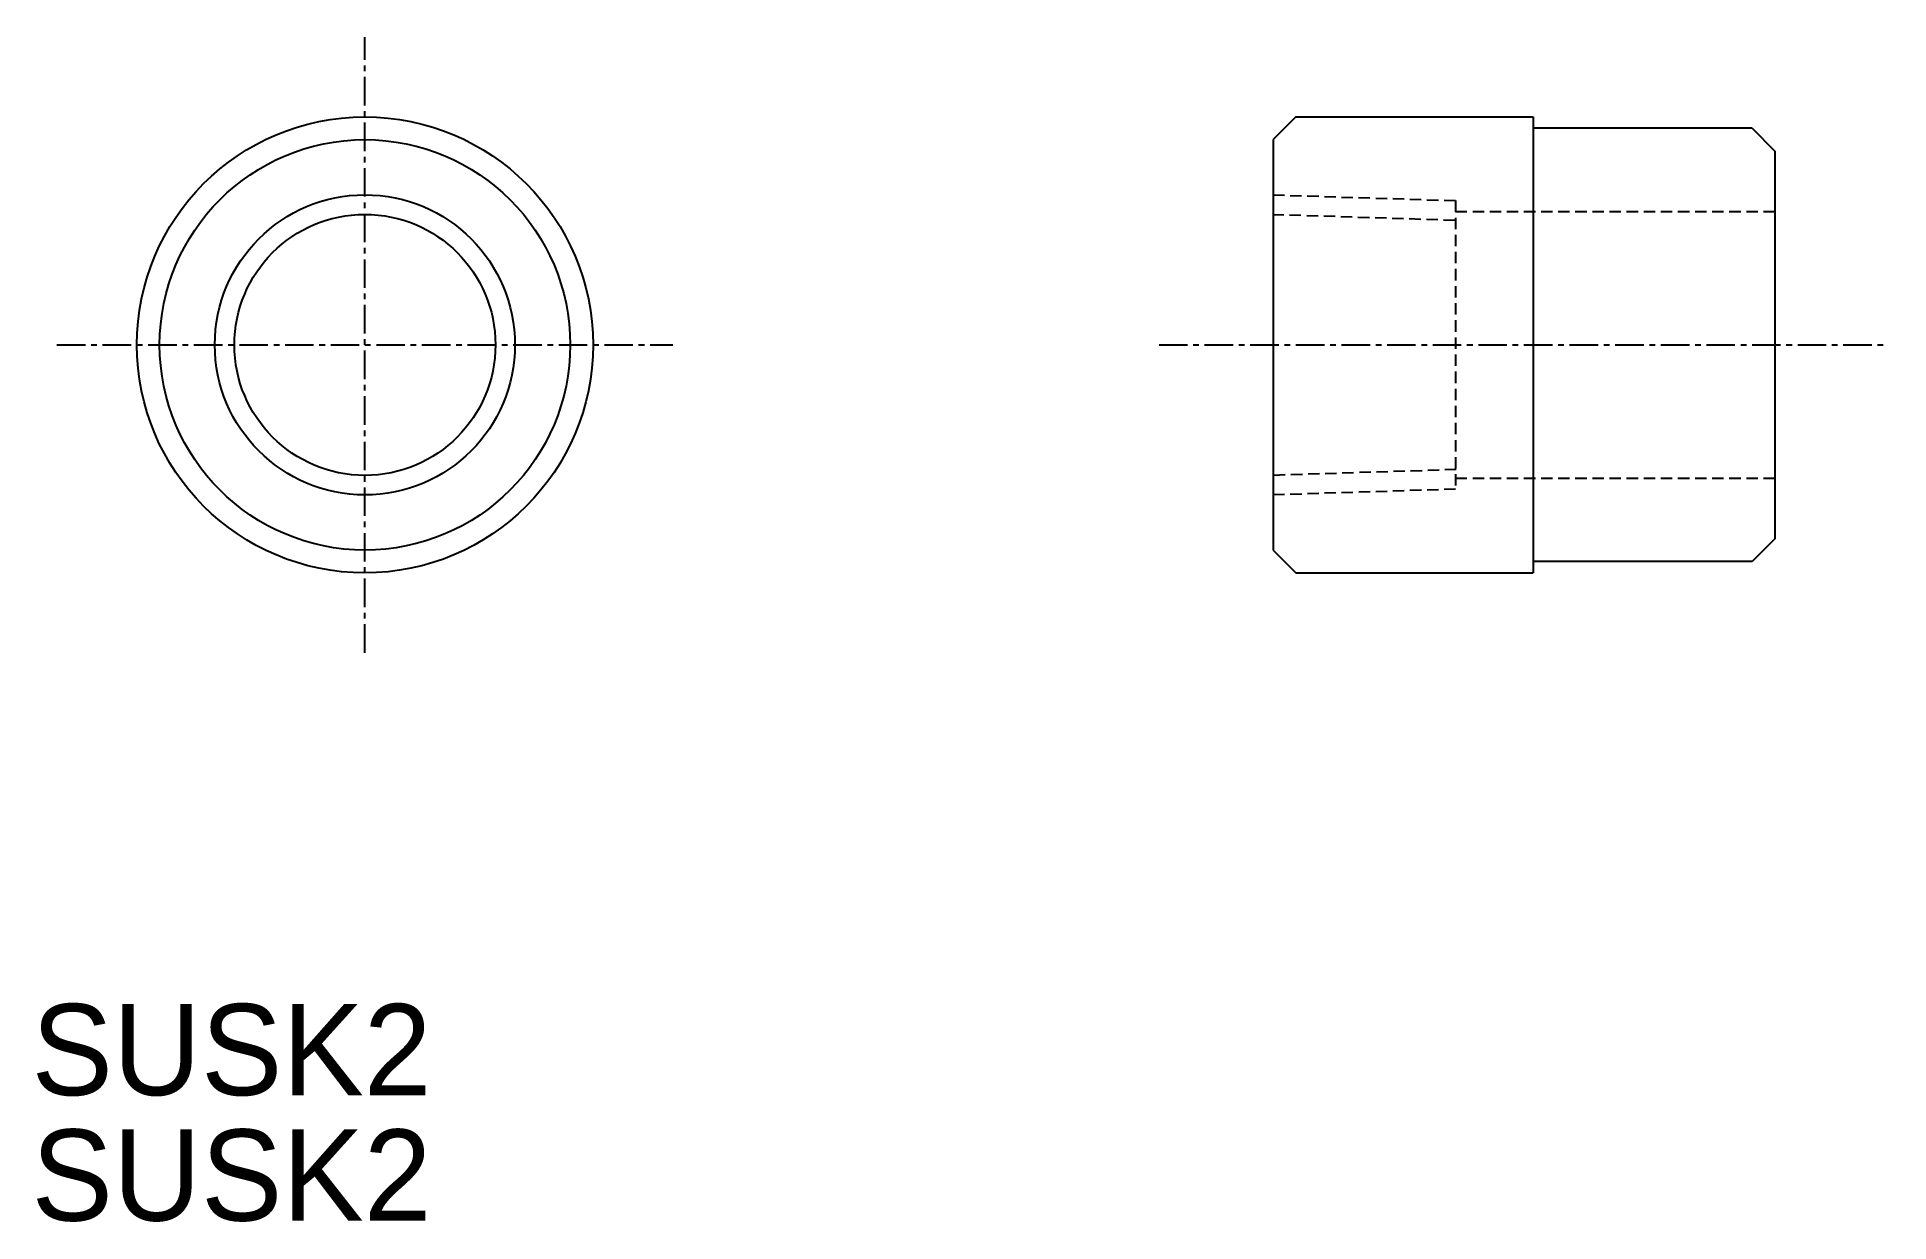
# Model space of a CAD drawing. Extents: x 420.8 to 501.9, y 1225 to 1276.9.
import ezdxf

# ---------------------------------------------------------------- set-up
doc = ezdxf.new("R2010")
doc.units = 0
doc.linetypes.add('CENTER', pattern=[2, 1.25, -0.25, 0.25, -0.25])
doc.linetypes.add('DASHED', pattern=[0.75, 0.5, -0.25])
doc.layers.get('0').update_dxf_attribs({"linetype": 'CONTINUOUS'})
doc.layers.add('CENTER', color=1, linetype='CENTER')

msp = doc.modelspace()

# ---------------------------------------------------------------- linework, layer by layer
at = {"color": 7, "linetype": 'CONTINUOUS'}
for p, q in [((475.947, 1273.414), (474.947, 1272.414)), ((475.947, 1273.414), (486.347, 1273.414)), ((486.347, 1273.414), (486.347, 1253.414)), ((474.947, 1272.414), (474.947, 1254.414)), ((495.947, 1272.914), (486.347, 1272.914)), ((495.947, 1272.914), (496.947, 1271.914)), ((496.947, 1271.914), (496.947, 1254.914)), ((474.947, 1254.414), (475.947, 1253.414)), ((496.947, 1254.914), (495.947, 1253.914)), ((495.947, 1253.914), (486.347, 1253.914)), ((475.947, 1253.414), (486.347, 1253.414))]:
    msp.add_line(p, q, dxfattribs=at)
at = {"color": 3, "linetype": 'DASHED'}
for p, q in [((474.947, 1269.992), (482.947, 1269.742)), ((474.921, 1269.137), (482.976, 1268.885)), ((482.947, 1269.742), (482.947, 1257.085)), ((482.947, 1269.264), (496.947, 1269.264)), ((482.976, 1257.943), (474.921, 1257.691)), ((482.947, 1257.085), (474.947, 1256.835)), ((482.947, 1257.564), (496.947, 1257.564))]:
    msp.add_line(p, q, dxfattribs=at)
at = {"color": 7, "linetype": 'CONTINUOUS'}
for radius in [10, 9, 5.722]:
    msp.add_circle((435.132, 1263.414), radius, dxfattribs=at)
at = {"color": 3, "linetype": 'CONTINUOUS'}
msp.add_circle((435.132, 1263.414), 6.579, dxfattribs=at)
at = {"layer": 'CENTER', "color": 1, "linetype": 'CENTER'}
for p, q in [((435.132, 1249.914), (435.132, 1276.914)), ((421.632, 1263.414), (448.632, 1263.414)), ((469.947, 1263.414), (501.947, 1263.414))]:
    msp.add_line(p, q, dxfattribs=at)

# ---------------------------------------------------------------- texts
at = {"color": 7, "linetype": 'CONTINUOUS'}
for p in [(420.514, 1230.511), (420.514, 1225.008)]:
    msp.add_text('SUSK2', height=4, dxfattribs=at).set_placement(p)

doc.saveas('drawing.dxf')
